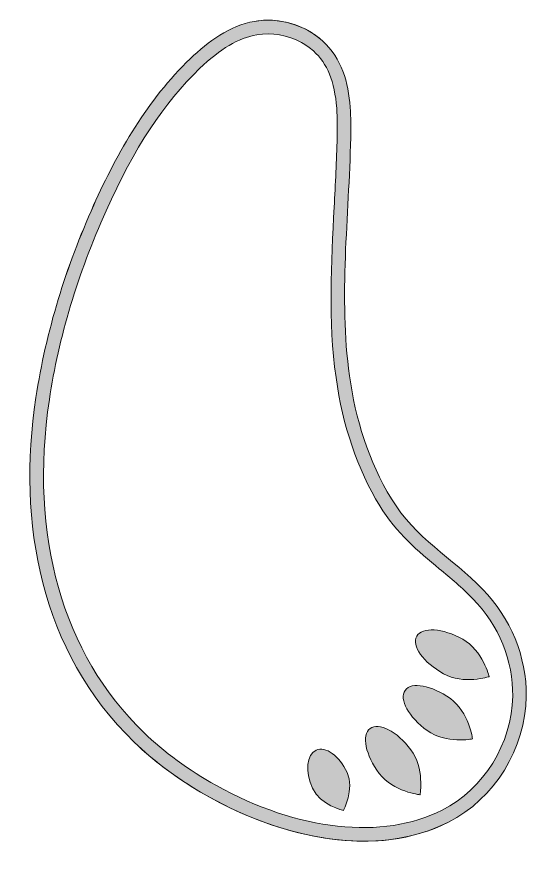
# Model space of a CAD drawing. Header units: millimetres. Extents: x 29 to 216, y -143 to -28.
# Drawn here: x 43.35 to 51.79, y -143.21 to -129.05 of the extents above; entities that cross this region are included whole.
import ezdxf

# ---------------------------------------------------------------- set-up
doc = ezdxf.new("R2010")
doc.units = ezdxf.units.MM
doc.header["$MEASUREMENT"] = 0
doc.layers.add('e_0', color=7, linetype='Continuous')
doc.layers.add('Layer 4', color=7, linetype='Continuous')

# ---------------------------------------------------------------- blocks, each defined once
blk = doc.blocks.new('block 8')
at = {"layer": 'e_0'}
h = blk.add_hatch(color=1, dxfattribs=at)
h.dxf.hatch_style = 2
edge = h.paths.add_edge_path()
edge.add_spline(control_points=[(48.169, -129.271), (47.901, -129.122), (47.582, -129.065), (47.28, -129.118), (46.87, -129.191), (46.518, -129.45), (46.217, -129.737), (45.514, -130.412), (45.017, -131.274), (44.619, -132.163), (44.164, -133.176), (43.828, -134.247), (43.663, -135.346), (43.351, -137.42), (43.735, -139.543), (45.292, -141.051), (45.634, -141.382), (46.061, -141.696), (46.534, -141.96), (47.76, -142.641), (49.299, -142.98), (50.492, -142.375), (51.257, -141.988), (51.767, -141.151), (51.781, -140.293), (51.791, -139.637), (51.515, -138.989), (51.06, -138.52), (50.544, -137.99), (49.947, -137.678), (49.547, -137.02), (49.172, -136.404), (48.952, -135.697), (48.854, -134.985), (48.673, -133.682), (48.847, -132.358), (48.874, -131.042), (48.878, -130.877), (48.878, -130.707), (48.866, -130.54), (48.836, -130.129), (48.73, -129.731), (48.406, -129.44), (48.334, -129.375), (48.254, -129.318), (48.169, -129.271), (48.169, -129.271), (48.169, -129.271), (48.169, -129.271)], knot_values=[0, 0, 0, 0, 1, 1, 1, 2, 2, 2, 3, 3, 3, 4, 4, 4, 5, 5, 5, 6, 6, 6, 7, 7, 7, 8, 8, 8, 9, 9, 9, 10, 10, 10, 11, 11, 11, 12, 12, 12, 13, 13, 13, 14, 14, 14, 15, 15, 15, 16, 16, 16, 16], degree=3, periodic=1)
edge = h.paths.add_edge_path()
edge.add_spline(control_points=[(48.06, -129.467), (48.131, -129.507), (48.197, -129.554), (48.256, -129.607), (48.49, -129.817), (48.609, -130.11), (48.642, -130.556), (48.654, -130.724), (48.653, -130.893), (48.65, -131.038), (48.642, -131.42), (48.621, -131.812), (48.601, -132.191), (48.551, -133.117), (48.5, -134.074), (48.631, -135.016), (48.742, -135.815), (48.985, -136.529), (49.355, -137.137), (49.631, -137.59), (49.992, -137.89), (50.341, -138.179), (50.528, -138.334), (50.722, -138.495), (50.898, -138.677), (51.326, -139.116), (51.565, -139.704), (51.556, -140.29), (51.544, -141.07), (51.075, -141.828), (50.39, -142.175), (49.405, -142.674), (48.005, -142.52), (46.644, -141.763), (46.194, -141.513), (45.781, -141.211), (45.448, -140.889), (44.102, -139.586), (43.547, -137.629), (43.885, -135.379), (44.04, -134.35), (44.356, -133.299), (44.824, -132.255), (45.29, -131.214), (45.783, -130.466), (46.373, -129.9), (46.715, -129.571), (47.016, -129.393), (47.319, -129.34), (47.565, -129.296), (47.835, -129.343), (48.06, -129.467)], knot_values=[0, 0, 0, 0, 0.352778, 0.352778, 0.352778, 0.705556, 0.705556, 0.705556, 1.058333, 1.058333, 1.058333, 1.411111, 1.411111, 1.411111, 1.763889, 1.763889, 1.763889, 2.116667, 2.116667, 2.116667, 2.469444, 2.469444, 2.469444, 2.822222, 2.822222, 2.822222, 3.175, 3.175, 3.175, 3.527778, 3.527778, 3.527778, 3.880556, 3.880556, 3.880556, 4.233333, 4.233333, 4.233333, 4.586111, 4.586111, 4.586111, 4.938889, 4.938889, 4.938889, 5.291667, 5.291667, 5.291667, 5.644444, 5.644444, 5.644444, 5.997222, 5.997222, 5.997222, 5.997222], degree=3, periodic=0)
edge.add_line((48.06, -129.467), (48.06, -129.467))
h = blk.add_hatch(color=1, dxfattribs=at)
h.dxf.hatch_style = 2
edge = h.paths.add_edge_path()
edge.add_spline(control_points=[(51.169, -139.965), (51.169, -139.965), (50.741, -140.102), (50.41, -139.917), (50.078, -139.733), (49.88, -139.455), (49.968, -139.297), (50.056, -139.139), (50.396, -139.161), (50.728, -139.345), (51.06, -139.53), (51.169, -139.965), (51.169, -139.965)], knot_values=[0, 0, 0, 0, 1, 1, 1, 2, 2, 2, 3, 3, 3, 4, 4, 4, 4], degree=3, periodic=1)
h = blk.add_hatch(color=1, dxfattribs=at)
h.dxf.hatch_style = 2
edge = h.paths.add_edge_path()
edge.add_spline(control_points=[(50.891, -140.996), (50.891, -140.996), (50.45, -141.081), (50.142, -140.859), (49.834, -140.637), (49.67, -140.338), (49.775, -140.192), (49.881, -140.045), (50.216, -140.106), (50.524, -140.328), (50.832, -140.55), (50.891, -140.996), (50.891, -140.996)], knot_values=[0, 0, 0, 0, 1, 1, 1, 2, 2, 2, 3, 3, 3, 4, 4, 4, 4], degree=3, periodic=1)
h = blk.add_hatch(color=1, dxfattribs=at)
h.dxf.hatch_style = 2
edge = h.paths.add_edge_path()
edge.add_spline(control_points=[(50.023, -141.92), (50.023, -141.92), (49.577, -141.872), (49.348, -141.569), (49.119, -141.266), (49.05, -140.932), (49.194, -140.823), (49.339, -140.714), (49.641, -140.871), (49.87, -141.174), (50.099, -141.477), (50.023, -141.92), (50.023, -141.92)], knot_values=[0, 0, 0, 0, 1, 1, 1, 2, 2, 2, 3, 3, 3, 4, 4, 4, 4], degree=3, periodic=1)
h = blk.add_hatch(color=1, dxfattribs=at)
h.dxf.hatch_style = 2
edge = h.paths.add_edge_path()
edge.add_spline(control_points=[(48.755, -142.182), (48.755, -142.182), (48.367, -142.089), (48.242, -141.813), (48.116, -141.537), (48.143, -141.255), (48.301, -141.183), (48.459, -141.111), (48.689, -141.277), (48.814, -141.553), (48.939, -141.829), (48.755, -142.182), (48.755, -142.182)], knot_values=[0, 0, 0, 0, 1, 1, 1, 2, 2, 2, 3, 3, 3, 4, 4, 4, 4], degree=3, periodic=1)
at = {"layer": 'e_0', "lineweight": 0}
for points, knots in [([(48.169, -129.271), (47.901, -129.122), (47.582, -129.065), (47.28, -129.118), (46.87, -129.191), (46.518, -129.45), (46.217, -129.737), (45.514, -130.412), (45.017, -131.274), (44.619, -132.163), (44.164, -133.176), (43.828, -134.247), (43.663, -135.346), (43.351, -137.42), (43.735, -139.543), (45.292, -141.051), (45.634, -141.382), (46.061, -141.696), (46.534, -141.96), (47.76, -142.641), (49.299, -142.98), (50.492, -142.375), (51.257, -141.988), (51.767, -141.151), (51.781, -140.293), (51.791, -139.637), (51.515, -138.989), (51.06, -138.52), (50.544, -137.99), (49.947, -137.678), (49.547, -137.02), (49.172, -136.404), (48.952, -135.697), (48.854, -134.985), (48.673, -133.682), (48.847, -132.358), (48.874, -131.042), (48.878, -130.877), (48.878, -130.707), (48.866, -130.54), (48.836, -130.129), (48.73, -129.731), (48.406, -129.44), (48.334, -129.375), (48.254, -129.318), (48.169, -129.271), (48.169, -129.271), (48.169, -129.271), (48.169, -129.271)], [0, 0, 0, 0, 1, 1, 1, 2, 2, 2, 3, 3, 3, 4, 4, 4, 5, 5, 5, 6, 6, 6, 7, 7, 7, 8, 8, 8, 9, 9, 9, 10, 10, 10, 11, 11, 11, 12, 12, 12, 13, 13, 13, 14, 14, 14, 15, 15, 15, 16, 16, 16, 16]), ([(48.06, -129.467), (48.131, -129.507), (48.197, -129.554), (48.256, -129.607), (48.49, -129.817), (48.609, -130.11), (48.642, -130.556), (48.654, -130.724), (48.653, -130.893), (48.65, -131.038), (48.642, -131.42), (48.621, -131.812), (48.601, -132.191), (48.551, -133.117), (48.5, -134.074), (48.631, -135.016), (48.742, -135.815), (48.985, -136.529), (49.355, -137.137), (49.631, -137.59), (49.992, -137.89), (50.341, -138.179), (50.528, -138.334), (50.722, -138.495), (50.898, -138.677), (51.326, -139.116), (51.565, -139.704), (51.556, -140.29), (51.544, -141.07), (51.075, -141.828), (50.39, -142.175), (49.405, -142.674), (48.005, -142.52), (46.644, -141.763), (46.194, -141.513), (45.781, -141.211), (45.448, -140.889), (44.102, -139.586), (43.547, -137.629), (43.885, -135.379), (44.04, -134.35), (44.356, -133.299), (44.824, -132.255), (45.29, -131.214), (45.783, -130.466), (46.373, -129.9), (46.715, -129.571), (47.016, -129.393), (47.319, -129.34), (47.565, -129.296), (47.835, -129.343), (48.06, -129.467)], [0, 0, 0, 0, 1, 1, 1, 2, 2, 2, 3, 3, 3, 4, 4, 4, 5, 5, 5, 6, 6, 6, 7, 7, 7, 8, 8, 8, 9, 9, 9, 10, 10, 10, 11, 11, 11, 12, 12, 12, 13, 13, 13, 14, 14, 14, 15, 15, 15, 16, 16, 16, 17, 17, 17, 17]), ([(51.169, -139.965), (51.169, -139.965), (50.741, -140.102), (50.41, -139.917), (50.078, -139.733), (49.88, -139.455), (49.968, -139.297), (50.056, -139.139), (50.396, -139.161), (50.728, -139.345), (51.06, -139.53), (51.169, -139.965), (51.169, -139.965)], [0, 0, 0, 0, 1, 1, 1, 2, 2, 2, 3, 3, 3, 4, 4, 4, 4]), ([(50.891, -140.996), (50.891, -140.996), (50.45, -141.081), (50.142, -140.859), (49.834, -140.637), (49.67, -140.338), (49.775, -140.192), (49.881, -140.045), (50.216, -140.106), (50.524, -140.328), (50.832, -140.55), (50.891, -140.996), (50.891, -140.996)], [0, 0, 0, 0, 1, 1, 1, 2, 2, 2, 3, 3, 3, 4, 4, 4, 4]), ([(50.023, -141.92), (50.023, -141.92), (49.577, -141.872), (49.348, -141.569), (49.119, -141.266), (49.05, -140.932), (49.194, -140.823), (49.339, -140.714), (49.641, -140.871), (49.87, -141.174), (50.099, -141.477), (50.023, -141.92), (50.023, -141.92)], [0, 0, 0, 0, 1, 1, 1, 2, 2, 2, 3, 3, 3, 4, 4, 4, 4]), ([(48.755, -142.182), (48.755, -142.182), (48.367, -142.089), (48.242, -141.813), (48.116, -141.537), (48.143, -141.255), (48.301, -141.183), (48.459, -141.111), (48.689, -141.277), (48.814, -141.553), (48.939, -141.829), (48.755, -142.182), (48.755, -142.182)], [0, 0, 0, 0, 1, 1, 1, 2, 2, 2, 3, 3, 3, 4, 4, 4, 4])]:
    blk.add_open_spline(points, degree=3, knots=knots, dxfattribs=at)

msp = doc.modelspace()

# ---------------------------------------------------------------- linework, layer by layer
at = {"layer": 'Layer 4', "lineweight": 0}
msp.add_open_spline([(48.866, -130.54), (48.878, -130.707), (48.878, -130.877), (48.874, -131.042), (48.847, -132.358), (48.673, -133.681), (48.854, -134.985), (48.952, -135.697), (49.172, -136.404), (49.547, -137.02), (49.947, -137.678), (50.544, -137.99), (51.06, -138.52), (51.515, -138.989), (51.791, -139.637), (51.781, -140.293), (51.767, -141.151), (51.257, -141.988), (50.492, -142.375), (48.838, -143.214), (46.519, -142.239), (45.292, -141.051), (43.735, -139.543), (43.351, -137.42), (43.663, -135.346), (43.828, -134.247), (44.164, -133.176), (44.618, -132.163), (45.017, -131.274), (45.514, -130.412), (46.217, -129.737), (46.518, -129.45), (46.87, -129.191), (47.28, -129.118), (47.678, -129.048), (48.105, -129.17), (48.406, -129.44), (48.73, -129.731), (48.836, -130.129), (48.866, -130.54)], degree=3, knots=[0, 0, 0, 0, 1, 1, 1, 2, 2, 2, 3, 3, 3, 4, 4, 4, 5, 5, 5, 6, 6, 6, 7, 7, 7, 8, 8, 8, 9, 9, 9, 10, 10, 10, 11, 11, 11, 12, 12, 12, 13, 13, 13, 13], dxfattribs=at)

# ---------------------------------------------------------------- block references
at = {"layer": 'e_0'}
msp.add_blockref('block 8', (0, 0), dxfattribs=at)

doc.saveas('drawing.dxf')
